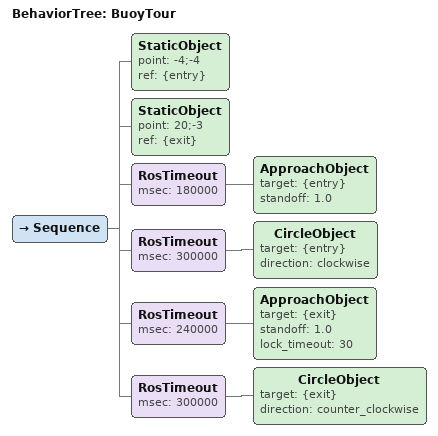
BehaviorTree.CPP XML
<?xml version="1.0"?>
<root BTCPP_format="4">
    <BehaviorTree ID="BuoyTour">
        <Sequence>
            <StaticObject point="-4;-4" ref="{entry}"/>
            <StaticObject point="20;-3" ref="{exit}"/>
            <RosTimeout msec="180000">
                <ApproachObject target="{entry}" standoff="1.0"/>
            </RosTimeout>
            <RosTimeout msec="300000">
                <CircleObject target="{entry}" direction="clockwise"/>
            </RosTimeout>
            <!-- Locks from about 24 m out, where a 0.5 m buoy gets few lidar
                 returns: give it longer than the default 10 s to lock on. -->
            <RosTimeout msec="240000">
                <ApproachObject target="{exit}" standoff="1.0" lock_timeout="30"/>
            </RosTimeout>
            <RosTimeout msec="300000">
                <CircleObject target="{exit}" direction="counter_clockwise"/>
            </RosTimeout>
        </Sequence>
    </BehaviorTree>
</root>
